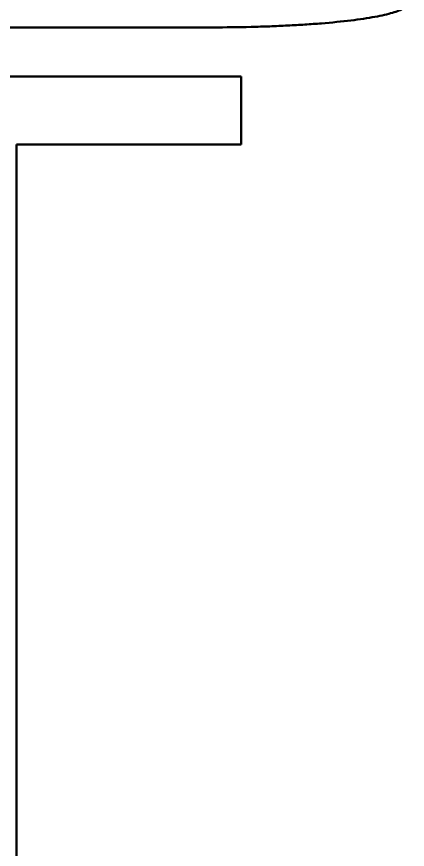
# Model space of a CAD drawing. Header units: millimetres. Extents: x 0 to 594, y 0 to 420.
# Drawn here: x 280.141 to 282.141, y 51.099 to 55.361 of the extents above; entities that cross this region are included whole.
import ezdxf

# ---------------------------------------------------------------- set-up
doc = ezdxf.new("R2010")
doc.units = ezdxf.units.MM
doc.layers.add('1', color=7, linetype='Continuous')

msp = doc.modelspace()

# ---------------------------------------------------------------- linework, layer by layer
at = {"layer": '1', "color": 7, "linetype": 'Continuous', "lineweight": 50}
for p, q in [((258.1407, 55.3065), (281.141, 55.3065)), ((281.1448, 55.3065), (281.1445, 55.3065)), ((281.2909, 55.0557), (273.1409, 55.0557)), ((281.2909, 54.7077), (281.2909, 55.0557)), ((281.2909, 54.7077), (280.1409, 54.7077))]:
    msp.add_line(p, q, dxfattribs=at)
for points, knots in [([(282.1409, 55.4274), (282.1409, 55.4195), (282.1343, 55.4116), (282.1152, 55.4001), (282.1074, 55.3963), (282.0885, 55.3887), (282.0775, 55.3849), (282.0403, 55.374), (282.0101, 55.367), (281.9565, 55.3572), (281.9373, 55.354), (281.8959, 55.3478), (281.8741, 55.3449), (281.8054, 55.3365), (281.7553, 55.3315), (281.6737, 55.3249), (281.6453, 55.3229), (281.5876, 55.3191), (281.5287, 55.3158), (281.4674, 55.3131), (281.4206, 55.3113), (281.4049, 55.3108), (281.3731, 55.3098), (281.357, 55.3093), (281.2762, 55.3073), (281.2109, 55.3065), (281.1448, 55.3065)], [0, 0, 0, 0, 0.125, 0.125, 0.1875, 0.1875, 0.25, 0.25, 0.375, 0.375, 0.4375, 0.4375, 0.5, 0.5, 0.625, 0.625, 0.6875, 0.6875, 0.75, 0.8125, 0.8125, 0.84375, 0.84375, 0.875, 0.875, 1, 1, 1, 1]), ([(280.1409, 54.7077), (280.1409, 54.4745), (280.1409, 53.5154), (280.1409, 52.2121), (280.1409, 51.0142), (280.1409, 50.0182), (280.1409, 49.2237), (280.1409, 48.6161), (280.1409, 48.294), (280.1409, 48.1769), (280.1409, 48.1486), (280.1409, 48.1442)], [0, 0, 0, 0, 0.055935, 0.236292, 0.362833, 0.457376, 0.627551, 0.756032, 0.883059, 0.978086, 1, 1, 1, 1])]:
    msp.add_open_spline(points, degree=3, knots=knots, dxfattribs=at)
msp.add_open_spline([(281.141, 55.3065), (281.1422, 55.3065), (281.1434, 55.3065), (281.1445, 55.3065)], degree=3, dxfattribs=at)

doc.saveas('drawing.dxf')
